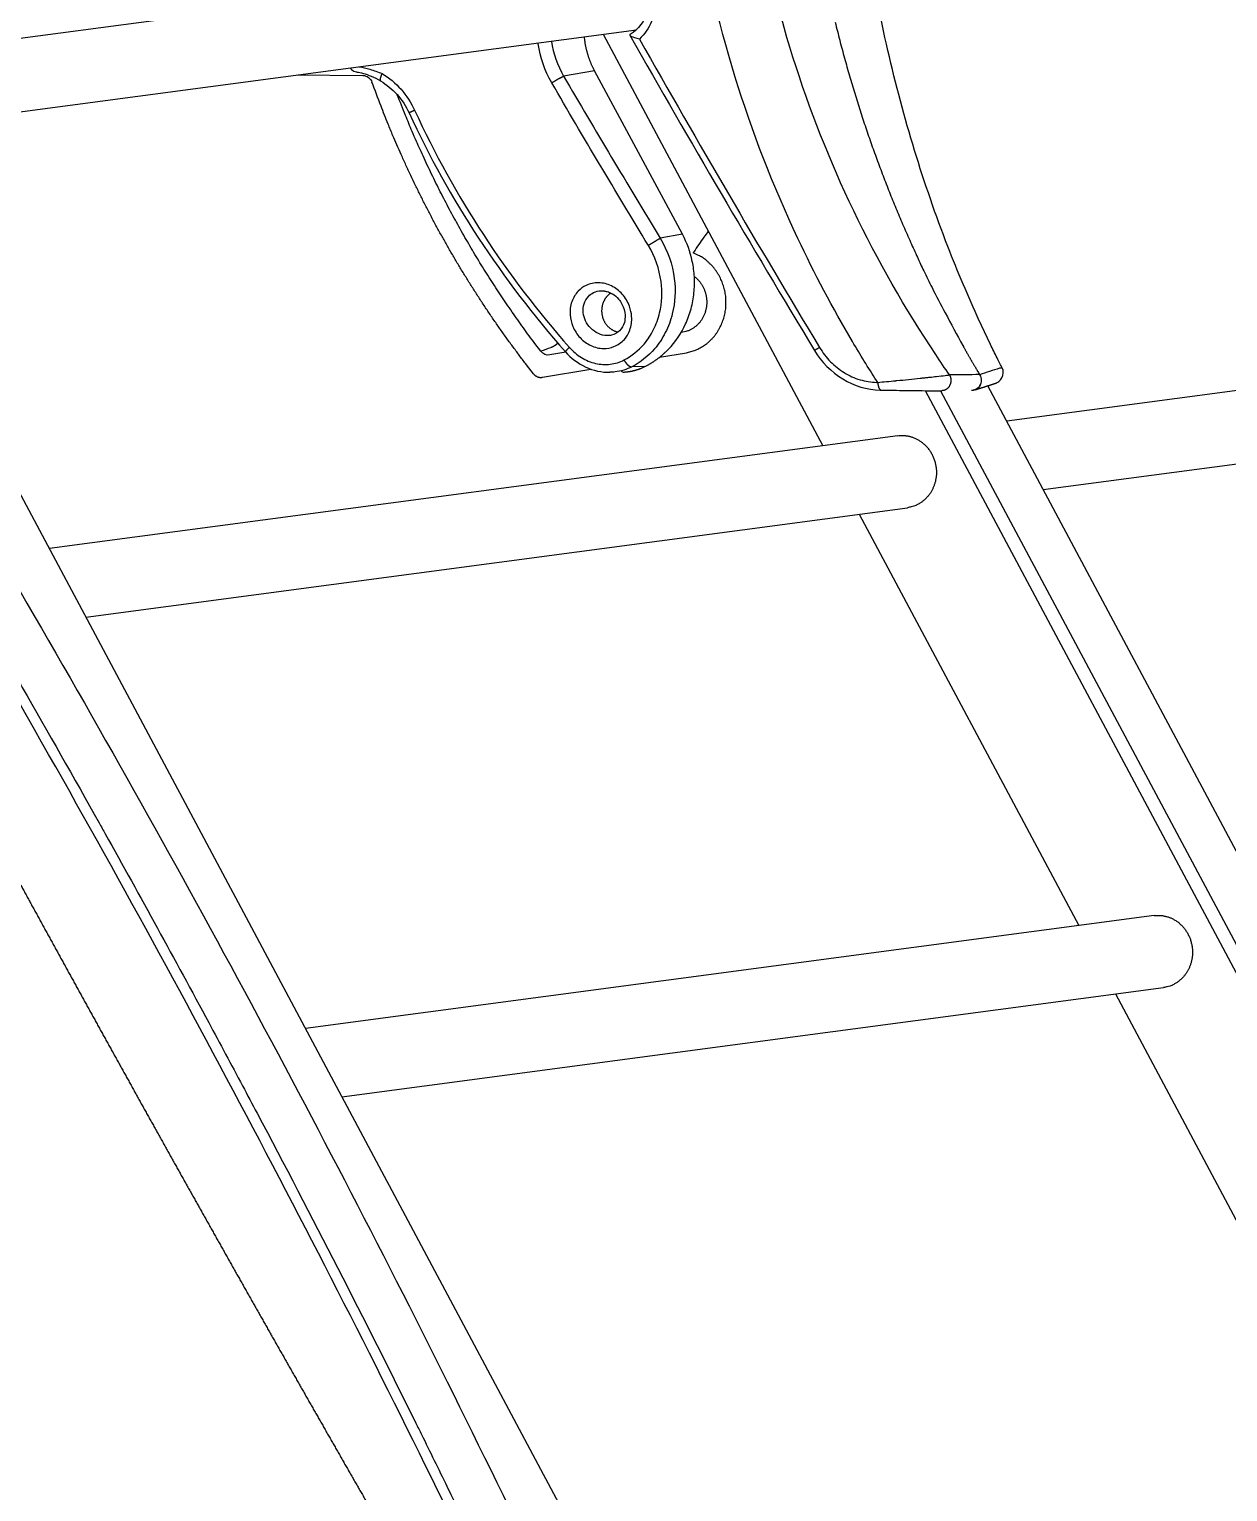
# Model space of a CAD drawing. Header units: millimetres. Extents: x 8076 to 10926, y 4783 to 8520.
# Drawn here: x 10028.2 to 10153.1, y 7074.5 to 7226.9 of the extents above; entities that cross this region are included whole.
import ezdxf

# ---------------------------------------------------------------- set-up
doc = ezdxf.new("R2010")
doc.units = ezdxf.units.MM

# ---------------------------------------------------------------- blocks, each defined once
blk = doc.blocks.new('149221')
at = {"linetype": 'Continuous'}
for p, q in [((145.99, -16.06), (59.06, -27.62)), ((63.14, -34.7), (147.22, -23.53)), ((143.76, -23.98), (166.66, -66.86)), ((111.8, -28.23), (118.72, -28.29)), ((142.86, -27.79), (139.64, -28.35)), ((152.03, -44.83), (142.86, -27.79)), ((164.07, -223.75), (64.23, -36.74)), ((152.03, -44.83), (149.71, -45.24)), ((152.08, -55.04), (151.88, -55.07)), ((139.87, -57.13), (138.2, -57.41)), ((149.64, -57.65), (152.43, -57.17)), ((234.57, -57.84), (185.84, -64.31)), ((137.42, -59.73), (142.47, -58.87)), ((148.12, -58.61), (146.75, -58.64)), ((302.18, -282.22), (183.86, -60.61)), ((189.64, -71.44), (274.8, -60.06)), ((296.04, -283.42), (177.36, -61.13)), ((178.94, -61.13), (297.3, -282.85)), ((174.49, -65.82), (86.03, -77.58)), ((89.84, -84.71), (175.48, -73.32)), ((170.46, -73.99), (193.35, -116.87)), ((201.18, -115.83), (112.73, -127.59)), ((116.53, -134.71), (202.18, -123.32)), ((197.15, -123.99), (233.39, -191.87))]:
    blk.add_line(p, q, dxfattribs=at)
for points in [[(167.95, -22.74, 0.003622), (168.42, -24.62, 0.003607), (168.92, -26.48, 0.003581), (169.44, -28.32, 0.003568), (169.98, -30.14, 0.003549), (170.55, -31.94, 0.003527), (171.13, -33.73, 0.003484), (171.74, -35.49, 0.003495), (172.37, -37.23, 0.003533), (173.02, -38.95, 0.003429), (173.68, -40.65, 0.003201), (174.36, -42.31, 0.003483), (175.07, -43.98, 0.004072), (175.81, -45.66, 0.003142), (176.52, -47.23, 0.001209), (177.17, -48.63, 0.004279), (178.04, -50.38, 0.007277), (179.42, -53.02, 0.003637), (181.25, -56.43, 0.001968)], [(142.86, -27.79), (142.81, -27.69, -0.003171), (142.76, -27.59, -0.003092), (142.71, -27.49, -0.003072), (142.66, -27.39, -0.003122), (142.61, -27.28, -0.003145), (142.56, -27.18, -0.003163), (142.52, -27.07, -0.003175), (142.47, -26.96, -0.003201), (142.43, -26.85, -0.003216), (142.38, -26.74, -0.003241), (142.34, -26.63, -0.003254), (142.3, -26.51, -0.003277), (142.26, -26.4, -0.003294), (142.22, -26.28, -0.003325), (142.18, -26.16, -0.003331), (142.15, -26.04, -0.003332), (142.11, -25.92, -0.003379), (142.08, -25.8, -0.003479), (142.05, -25.68, -0.003386), (142.02, -25.55, -0.003166), (141.99, -25.43, -0.003538), (141.96, -25.3, -0.004286), (141.93, -25.17, -0.003216), (141.91, -25.04, -0.001002), (141.89, -24.93, -0.004663), (141.87, -24.78, -0.008108), (141.84, -24.55, -0.003909), (141.8, -24.25, -0.00204)], [(120.71, -28.09), (120.69, -28.13, 0.002777), (120.67, -28.16, 0.002748), (120.66, -28.2, 0.002804), (120.64, -28.23, 0.002989), (120.63, -28.27, 0.003153), (120.61, -28.3, 0.003318), (120.6, -28.34, 0.003502), (120.59, -28.37, 0.003728), (120.58, -28.41, 0.003975), (120.57, -28.44, 0.00426), (120.56, -28.47, 0.004583), (120.55, -28.5, 0.004953), (120.54, -28.53, 0.00539), (120.53, -28.56, 0.005895), (120.52, -28.59, 0.006475), (120.52, -28.62, 0.00711), (120.51, -28.65, 0.007987), (120.51, -28.67, 0.009104), (120.51, -28.69, 0.010062), (120.51, -28.72, 0.010678), (120.51, -28.74, 0.013313), (120.51, -28.76, 0.018287), (120.51, -28.77, 0.016885), (120.52, -28.79, 0.007352), (120.52, -28.8, 0.027806), (120.52, -28.82, 0.06337), (120.54, -28.83, 0.039632), (120.55, -28.85, 0.023045)], [(138.4, -29.05), (138.44, -29.02, -0.000736), (138.48, -29, -0.000672), (138.52, -28.97, -0.000641), (138.57, -28.94, -0.000652), (138.62, -28.91, -0.000649), (138.66, -28.89, -0.000647), (138.71, -28.86, -0.000644), (138.76, -28.83, -0.000651), (138.81, -28.8, -0.000656), (138.86, -28.77, -0.000667), (138.91, -28.74, -0.000679), (138.97, -28.71, -0.000696), (139.02, -28.68, -0.000716), (139.07, -28.65, -0.000742), (139.12, -28.63, -0.00077), (139.16, -28.6, -0.000801), (139.21, -28.57, -0.000849), (139.26, -28.55, -0.000911), (139.3, -28.52, -0.000952), (139.34, -28.5, -0.000962), (139.38, -28.48, -0.001123), (139.42, -28.46, -0.001427), (139.46, -28.44, -0.001265), (139.49, -28.42, -0.000596), (139.52, -28.41, -0.00192), (139.55, -28.39, -0.004116), (139.59, -28.37, -0.002762), (139.64, -28.35, -0.001763)], [(136.49, -59.36), (135.78, -58.45, -0.002711), (135.09, -57.54, -0.0027), (134.4, -56.62, -0.002694), (133.72, -55.69, -0.002696), (133.05, -54.75, -0.002695), (132.39, -53.8, -0.002692), (131.74, -52.84, -0.002689), (131.1, -51.88, -0.002688), (130.47, -50.91, -0.002685), (129.85, -49.93, -0.002683), (129.23, -48.94, -0.00268), (128.63, -47.95, -0.002676), (128.04, -46.94, -0.002675), (127.46, -45.93, -0.002677), (126.89, -44.92, -0.002667), (126.33, -43.9, -0.002648), (125.78, -42.87, -0.002668), (125.24, -41.83, -0.002718), (124.72, -40.79, -0.002638), (124.2, -39.74, -0.002462), (123.7, -38.7, -0.002711), (123.2, -37.63, -0.003223), (122.71, -36.53, -0.002448), (122.25, -35.5, -0.000852), (121.84, -34.56, -0.003437), (121.34, -33.35, -0.005896), (120.61, -31.47, -0.002886), (119.66, -28.99, -0.001531)], [(137.26, -57.02), (136.65, -56.22, -0.002436), (136.04, -55.41, -0.002427), (135.44, -54.59, -0.002423), (134.85, -53.76, -0.002424), (134.27, -52.93, -0.002423), (133.69, -52.09, -0.002421), (133.12, -51.25, -0.002419), (132.56, -50.4, -0.002418), (132, -49.54, -0.002416), (131.46, -48.67, -0.002415), (130.92, -47.8, -0.002412), (130.39, -46.93, -0.002409), (129.87, -46.04, -0.002408), (129.35, -45.16, -0.002411), (128.84, -44.26, -0.002402), (128.35, -43.36, -0.002386), (127.86, -42.46, -0.002404), (127.38, -41.55, -0.00245), (126.9, -40.63, -0.002378), (126.44, -39.72, -0.002219), (125.99, -38.8, -0.002445), (125.54, -37.86, -0.002908), (125.09, -36.9, -0.002208), (124.67, -35.99, -0.000765), (124.3, -35.17, -0.003104), (123.84, -34.11, -0.005328), (123.17, -32.46, -0.002606), (122.29, -30.29, -0.001382)], [(124.11, -31.91), (124.08, -31.93, -0.000034), (124.05, -31.94, -0.000034), (124.02, -31.96, -0.000034), (123.99, -31.97, -0.000037), (123.96, -31.98, -0.000039), (123.93, -32, -0.000042), (123.9, -32.01, -0.000044), (123.87, -32.02, -0.000048), (123.84, -32.04, -0.000051), (123.81, -32.05, -0.000055), (123.79, -32.06, -0.00006), (123.76, -32.07, -0.000066), (123.74, -32.08, -0.000073), (123.72, -32.1, -0.000081), (123.69, -32.11, -0.00009), (123.67, -32.12, -0.000101), (123.65, -32.12, -0.000116), (123.63, -32.13, -0.000137), (123.62, -32.14, -0.000156), (123.6, -32.15, -0.000173), (123.59, -32.15, -0.000228), (123.57, -32.16, -0.000341), (123.56, -32.16, -0.000351), (123.55, -32.17, -0.000159), (123.54, -32.17, -0.000691), (123.54, -32.18, -0.002532), (123.53, -32.18, -0.003596), (123.53, -32.18, -0.0042)], [(82.75, -112.11, 0.000038), (83, -112.56, 0.000038), (83.24, -113, 0.000038), (83.49, -113.45, 0.000038), (83.73, -113.9, 0.000038), (83.98, -114.35, 0.000038), (84.22, -114.8, 0.000038), (84.47, -115.24, 0.000038), (84.72, -115.69, 0.000038), (84.96, -116.14, 0.000038), (85.21, -116.59, 0.000038), (85.45, -117.04, 0.000038), (85.7, -117.49, 0.000038), (85.94, -117.93, 0.000038), (86.19, -118.38, 0.000038), (86.44, -118.83, 0.000038), (86.68, -119.28, 0.000038), (86.93, -119.72, 0.000038), (87.17, -120.17, 0.000038), (87.42, -120.62, 0.000038), (87.67, -121.07, 0.000038), (87.91, -121.52, 0.000038), (88.16, -121.96, 0.000038), (88.41, -122.41, 0.000038), (88.65, -122.86, 0.000038), (88.9, -123.31, 0.000038), (89.15, -123.76, 0.000038), (89.39, -124.2, 0.000038), (89.64, -124.65, 0.000038), (89.89, -125.1, 0.000038), (90.14, -125.55, 0.000038), (90.38, -125.99, 0.000038), (90.63, -126.44, 0.000038), (90.88, -126.89, 0.000038), (91.12, -127.34, 0.000038), (91.37, -127.78, 0.000038), (91.62, -128.23, 0.000038), (91.87, -128.68, 0.000038), (92.12, -129.13, 0.000038), (92.36, -129.57, 0.000038), (92.61, -130.02, 0.000038), (92.86, -130.47, 0.000038), (93.11, -130.92, 0.000038), (93.36, -131.37, 0.000038), (93.61, -131.82, 0.000038), (93.86, -132.27, 0.000038), (94.11, -132.72, 0.000038), (94.36, -133.17, 0.000038), (94.61, -133.62, 0.000038), (94.86, -134.07, 0.000038), (95.11, -134.52, 0.000038), (95.36, -134.97, 0.000038), (95.61, -135.42, 0.000038), (95.86, -135.87, 0.000038), (96.11, -136.32, 0.000038), (96.36, -136.77, 0.000038), (96.61, -137.22, 0.000038), (96.87, -137.67, 0.000038), (97.12, -138.13, 0.000038), (97.37, -138.58, 0.000038), (97.62, -139.03, 0.000038), (97.88, -139.49, 0.000038), (98.13, -139.94, 0.000038), (98.38, -140.39, 0.000038), (98.64, -140.85, 0.000038), (98.89, -141.3, 0.000038), (99.14, -141.75, 0.000038), (99.4, -142.21, 0.000038), (99.65, -142.66, 0.000038), (99.91, -143.12, 0.000038), (100.16, -143.57, 0.000038), (100.41, -144.02, 0.000038), (100.67, -144.48, 0.000038), (100.92, -144.93, 0.000038), (101.18, -145.38, 0.000038), (101.43, -145.84, 0.000038), (101.69, -146.29, 0.000038), (101.94, -146.74, 0.000038), (102.2, -147.2, 0.000038), (102.45, -147.65, 0.000038), (102.71, -148.1, 0.000038), (102.96, -148.56, 0.000038), (103.22, -149.01, 0.000038), (103.47, -149.46, 0.000038), (103.73, -149.92, 0.000038), (103.98, -150.37, 0.000038), (104.24, -150.82, 0.000038), (104.49, -151.28, 0.000038), (104.75, -151.73, 0.000038), (105, -152.18, 0.000038), (105.26, -152.64, 0.000038), (105.51, -153.09, 0.000038), (105.77, -153.54, 0.000038), (106.03, -153.99, 0.000038), (106.28, -154.45, 0.000038), (106.54, -154.9, 0.000038), (106.79, -155.35, 0.000038), (107.05, -155.81, 0.000038), (107.31, -156.26, 0.000038), (107.56, -156.71, 0.000038), (107.82, -157.17, 0.000038), (108.08, -157.62, 0.000038), (108.33, -158.07, 0.000038), (108.59, -158.52, 0.000038), (108.85, -158.98, 0.000038), (109.1, -159.43, 0.000038), (109.36, -159.88, 0.000038), (109.62, -160.34, 0.000038), (109.87, -160.79, 0.000038), (110.13, -161.24, 0.000038), (110.39, -161.69, 0.000038), (110.65, -162.15, 0.000038), (110.9, -162.6, 0.000038), (111.16, -163.05, 0.000038), (111.42, -163.5, 0.000038), (111.68, -163.96, 0.000038), (111.93, -164.41, 0.000038), (112.19, -164.86, 0.000038), (112.45, -165.31, 0.000038), (112.71, -165.77, 0.000038), (112.97, -166.22, 0.000038), (113.22, -166.67, 0.000038), (113.48, -167.12, 0.000038), (113.74, -167.58, 0.000038), (114, -168.03, 0.000038), (114.26, -168.48, 0.000038), (114.52, -168.93, 0.000038), (114.77, -169.38, 0.000038), (115.03, -169.84, 0.000038), (115.29, -170.29, 0.000038), (115.55, -170.74, 0.000038), (115.81, -171.19, 0.000038), (116.07, -171.64, 0.000038), (116.33, -172.1, 0.000038), (116.59, -172.55, 0.000038), (116.84, -173, 0.000038), (117.1, -173.45, 0.000038), (117.36, -173.9, 0.000038), (117.62, -174.36, 0.000038), (117.88, -174.81, 0.000038), (118.14, -175.26, 0.000038), (118.4, -175.71, 0.000038), (118.66, -176.16, 0.000038), (118.92, -176.62, 0.000038), (119.18, -177.07, 0.000038)], [(148.47, -45.99), (148.51, -45.96, -0.000103), (148.55, -45.94, -0.000093), (148.59, -45.91, -0.000089), (148.64, -45.88, -0.00009), (148.69, -45.85, -0.000089), (148.73, -45.82, -0.000089), (148.78, -45.79, -0.000088), (148.83, -45.76, -0.000089), (148.88, -45.73, -0.00009), (148.94, -45.7, -0.000091), (148.99, -45.67, -0.000092), (149.04, -45.64, -0.000095), (149.09, -45.61, -0.000097), (149.14, -45.58, -0.000101), (149.19, -45.55, -0.000105), (149.24, -45.52, -0.000109), (149.28, -45.49, -0.000115), (149.33, -45.46, -0.000123), (149.37, -45.44, -0.000129), (149.42, -45.41, -0.00013), (149.46, -45.39, -0.000152), (149.49, -45.36, -0.000193), (149.53, -45.34, -0.000172), (149.56, -45.32, -0.000081), (149.59, -45.31, -0.00026), (149.62, -45.29, -0.00056), (149.66, -45.26, -0.000378), (149.71, -45.24, -0.000243)], [(152.43, -57.17), (152.67, -57.12, 0.013982), (152.91, -57.06, 0.013338), (153.15, -56.99, 0.013121), (153.39, -56.9, 0.013584), (153.63, -56.79, 0.013767), (153.86, -56.67, 0.013847), (154.1, -56.54, 0.013863), (154.32, -56.39, 0.013968), (154.55, -56.23, 0.013969), (154.76, -56.05, 0.013986), (154.96, -55.86, 0.013933), (155.16, -55.66, 0.013895), (155.35, -55.45, 0.013807), (155.52, -55.22, 0.013711), (155.68, -54.98, 0.01359), (155.83, -54.74, 0.013448), (155.97, -54.49, 0.013303), (156.09, -54.23, 0.01312), (156.2, -53.96, 0.012962), (156.29, -53.69, 0.012754), (156.37, -53.42, 0.012578), (156.44, -53.15, 0.012326), (156.49, -52.88, 0.012177), (156.53, -52.61, 0.011978), (156.55, -52.33, 0.011728), (156.56, -52.07, 0.01133), (156.56, -51.81, 0.01144), (156.55, -51.54, 0.011379), (156.53, -51.28, 0.011232), (156.49, -51.01, 0.011587), (156.44, -50.74, 0.011765), (156.37, -50.47, 0.011943), (156.29, -50.2, 0.012077), (156.2, -49.93, 0.012307), (156.1, -49.66, 0.012417), (155.98, -49.4, 0.01253), (155.84, -49.14, 0.012756), (155.69, -48.89, 0.01315), (155.53, -48.65, 0.012941), (155.36, -48.42, 0.012291), (155.18, -48.19, 0.013523), (154.98, -47.98, 0.016018), (154.77, -47.78, 0.012558), (154.56, -47.59, 0.00506), (154.37, -47.43, 0.017195), (154.11, -47.26, 0.029688), (153.69, -47.03, 0.015127), (153.14, -46.76, 0.008181)], [(153.27, -49.22), (153.39, -49.32, -0.012202), (153.5, -49.42, -0.012175), (153.61, -49.53, -0.012035), (153.72, -49.65, -0.011971), (153.82, -49.77, -0.011898), (153.91, -49.89, -0.011765), (154, -50.02, -0.011647), (154.08, -50.15, -0.011512), (154.16, -50.29, -0.011398), (154.23, -50.42, -0.011239), (154.29, -50.56, -0.011115), (154.34, -50.7, -0.01094), (154.39, -50.85, -0.010823), (154.43, -50.99, -0.010647), (154.47, -51.13, -0.01051), (154.5, -51.27, -0.010313), (154.52, -51.41, -0.010216), (154.54, -51.55, -0.009957), (154.55, -51.69, -0.010035), (154.56, -51.83, -0.010162), (154.56, -51.98, -0.010107), (154.55, -52.12, -0.010411), (154.54, -52.27, -0.010616), (154.52, -52.42, -0.010773), (154.49, -52.56, -0.010887), (154.46, -52.71, -0.011092), (154.42, -52.86, -0.011235), (154.38, -53.01, -0.011407), (154.32, -53.15, -0.011537), (154.26, -53.29, -0.011699), (154.2, -53.43, -0.011821), (154.12, -53.57, -0.011953), (154.04, -53.7, -0.01207), (153.96, -53.83, -0.012195), (153.87, -53.95, -0.012266), (153.77, -54.07, -0.01228), (153.67, -54.18, -0.012435), (153.56, -54.29, -0.012675), (153.45, -54.39, -0.012431), (153.33, -54.48, -0.011738), (153.22, -54.57, -0.012739), (153.09, -54.65, -0.014797), (152.97, -54.73, -0.011658), (152.84, -54.79, -0.004953), (152.73, -54.85, -0.015489), (152.59, -54.9, -0.026186), (152.37, -54.97, -0.013386), (152.08, -55.04, -0.007335)], [(144.57, -50.95), (144.48, -51.01, 0.011858), (144.4, -51.07, 0.012514), (144.33, -51.14, 0.012551), (144.25, -51.21, 0.011994), (144.19, -51.27, 0.011684), (144.12, -51.35, 0.011372), (144.06, -51.42, 0.011152), (144.01, -51.49, 0.010833), (143.96, -51.57, 0.010527), (143.91, -51.64, 0.010033), (143.87, -51.72, 0.010123), (143.83, -51.8, 0.010095), (143.79, -51.88, 0.009891), (143.76, -51.97, 0.010268), (143.72, -52.06, 0.010458), (143.69, -52.15, 0.010618), (143.67, -52.24, 0.010701), (143.65, -52.34, 0.010922), (143.63, -52.44, 0.011032), (143.61, -52.55, 0.01122), (143.61, -52.66, 0.011318), (143.6, -52.76, 0.0115), (143.6, -52.87, 0.011597), (143.61, -52.99, 0.011763), (143.62, -53.1, 0.011856), (143.64, -53.21, 0.012007), (143.66, -53.33, 0.012096), (143.69, -53.44, 0.012227), (143.72, -53.55, 0.012312), (143.76, -53.66, 0.012423), (143.81, -53.77, 0.012501), (143.86, -53.88, 0.012581), (143.91, -53.98, 0.012657), (143.97, -54.08, 0.012729), (144.04, -54.17, 0.012765), (144.11, -54.27, 0.012731), (144.18, -54.35, 0.012853), (144.26, -54.44, 0.013037), (144.34, -54.51, 0.012782), (144.43, -54.59, 0.012069), (144.51, -54.65, 0.013017), (144.6, -54.72, 0.014984), (144.69, -54.77, 0.011923), (144.78, -54.82, 0.005309), (144.86, -54.86, 0.015592), (144.96, -54.91, 0.026266), (145.12, -54.96, 0.013648), (145.32, -55.01, 0.007585)], [(139.04, -56.18), (139.02, -56.2, -0.00261), (138.99, -56.22, -0.002428), (138.97, -56.24, -0.002344), (138.94, -56.26, -0.002392), (138.92, -56.28, -0.0024), (138.89, -56.3, -0.002405), (138.86, -56.33, -0.002411), (138.83, -56.35, -0.002446), (138.81, -56.37, -0.002478), (138.78, -56.39, -0.002527), (138.75, -56.41, -0.002579), (138.72, -56.43, -0.002648), (138.69, -56.45, -0.002729), (138.66, -56.47, -0.002828), (138.63, -56.49, -0.002936), (138.61, -56.5, -0.003049), (138.58, -56.52, -0.003224), (138.55, -56.54, -0.003451), (138.52, -56.55, -0.003586), (138.5, -56.57, -0.003596), (138.48, -56.58, -0.004176), (138.45, -56.59, -0.005272), (138.43, -56.6, -0.00459), (138.41, -56.61, -0.002089), (138.39, -56.62, -0.006877), (138.37, -56.63, -0.014252), (138.34, -56.64, -0.009053), (138.3, -56.65, -0.005572)], [(140.24, -56.62), (140.21, -56.64, 0.000679), (140.19, -56.66, 0.000681), (140.16, -56.69, 0.000702), (140.14, -56.71, 0.000752), (140.12, -56.73, 0.000799), (140.1, -56.75, 0.000848), (140.07, -56.77, 0.000903), (140.05, -56.79, 0.00097), (140.03, -56.81, 0.001044), (140.01, -56.84, 0.00113), (139.99, -56.85, 0.001229), (139.97, -56.87, 0.001345), (139.96, -56.89, 0.001483), (139.94, -56.91, 0.001647), (139.92, -56.93, 0.00184), (139.91, -56.94, 0.00206), (139.89, -56.96, 0.00237), (139.88, -56.97, 0.00278), (139.87, -56.99, 0.003179), (139.86, -57, 0.003502), (139.85, -57.01, 0.004604), (139.84, -57.02, 0.006839), (139.83, -57.03, 0.006954), (139.83, -57.04, 0.003128), (139.82, -57.04, 0.013422), (139.82, -57.05, 0.045674), (139.82, -57.06, 0.052107), (139.82, -57.07, 0.044882)], [(148.12, -58.61), (148.21, -58.56, 0.002876), (148.3, -58.52, 0.002867), (148.39, -58.47, 0.002862), (148.48, -58.42, 0.002864), (148.57, -58.37, 0.002863), (148.65, -58.32, 0.002861), (148.74, -58.27, 0.002858), (148.83, -58.21, 0.002857), (148.91, -58.16, 0.002854), (149, -58.11, 0.002853), (149.08, -58.05, 0.002849), (149.17, -57.99, 0.002845), (149.25, -57.93, 0.002843), (149.33, -57.87, 0.002845), (149.42, -57.81, 0.002834), (149.5, -57.75, 0.002813), (149.58, -57.69, 0.002833), (149.66, -57.63, 0.002885), (149.74, -57.56, 0.0028), (149.82, -57.5, 0.002612), (149.9, -57.43, 0.002875), (149.97, -57.37, 0.003415), (150.05, -57.3, 0.002592), (150.13, -57.23, 0.000901), (150.19, -57.17, 0.003637), (150.28, -57.09, 0.006233), (150.4, -56.97, 0.003046), (150.57, -56.8, 0.001615)], [(166.32, -56.63), (166.29, -56.65, -0.000293), (166.26, -56.67, -0.000293), (166.24, -56.68, -0.000302), (166.21, -56.7, -0.000324), (166.18, -56.71, -0.000344), (166.15, -56.73, -0.000365), (166.13, -56.75, -0.000389), (166.1, -56.76, -0.000418), (166.08, -56.78, -0.00045), (166.05, -56.79, -0.000488), (166.03, -56.8, -0.000531), (166, -56.82, -0.000581), (165.98, -56.83, -0.000641), (165.96, -56.84, -0.000712), (165.94, -56.85, -0.000797), (165.92, -56.86, -0.000893), (165.9, -56.87, -0.001029), (165.89, -56.88, -0.001209), (165.87, -56.89, -0.001385), (165.86, -56.9, -0.00153), (165.84, -56.9, -0.00202), (165.83, -56.91, -0.00302), (165.82, -56.91, -0.003096), (165.81, -56.92, -0.001395), (165.81, -56.92, -0.006076), (165.8, -56.92, -0.021946), (165.79, -56.93, -0.029588), (165.79, -56.93, -0.031688)], [(181.25, -56.43), (181.31, -56.53, 0.000224), (181.36, -56.63, 0.000224), (181.42, -56.73, 0.000225), (181.48, -56.83, 0.000224), (181.54, -56.94, 0.000224), (181.59, -57.04, 0.000224), (181.65, -57.14, 0.000224), (181.71, -57.24, 0.000224), (181.77, -57.34, 0.000224), (181.82, -57.44, 0.000224), (181.88, -57.54, 0.000224), (181.94, -57.65, 0.000224), (182, -57.75, 0.000224), (182.06, -57.85, 0.000225), (182.12, -57.95, 0.000224), (182.17, -58.05, 0.000223), (182.23, -58.15, 0.000225), (182.29, -58.25, 0.000229), (182.35, -58.35, 0.000223), (182.41, -58.45, 0.000208), (182.47, -58.55, 0.00023), (182.53, -58.65, 0.000274), (182.59, -58.76, 0.000208), (182.65, -58.85, 0.000072), (182.7, -58.94, 0.000293), (182.76, -59.05, 0.000504), (182.87, -59.23, 0.000247), (183, -59.45, 0.000131)], [(136.49, -59.36), (136.51, -59.38, 0.00826), (136.53, -59.41, 0.008114), (136.56, -59.44, 0.008095), (136.58, -59.46, 0.008282), (136.61, -59.49, 0.008396), (136.64, -59.51, 0.008478), (136.66, -59.53, 0.00855), (136.69, -59.55, 0.008651), (136.72, -59.58, 0.008728), (136.75, -59.6, 0.008812), (136.78, -59.61, 0.008877), (136.81, -59.63, 0.008945), (136.85, -59.65, 0.009009), (136.88, -59.66, 0.00908), (136.91, -59.68, 0.009108), (136.95, -59.69, 0.009099), (136.98, -59.7, 0.009204), (137.01, -59.71, 0.009396), (137.05, -59.72, 0.009179), (137.08, -59.73, 0.008628), (137.12, -59.74, 0.009441), (137.15, -59.74, 0.01111), (137.19, -59.74, 0.008599), (137.22, -59.75, 0.003326), (137.25, -59.75, 0.011758), (137.29, -59.75, 0.020058), (137.35, -59.74, 0.010026), (137.42, -59.73, 0.005399)], [(145.64, -59.06, 0.080391), (145.79, -59.16, 0.122248), (145.91, -59.19, 0.00189), (146.04, -59.18, 0.006948), (146.07, -59.18, 0.000449), (146.22, -59.16, 0.003794), (146.24, -59.16, 0.003855), (146.32, -59.15, 0.003779), (146.4, -59.14, 0.003728), (146.48, -59.13, 0.00377), (146.56, -59.12, 0.00377), (146.64, -59.1, 0.003745), (146.73, -59.09, 0.003759), (146.81, -59.07, 0.003791), (146.89, -59.05, 0.003774), (146.97, -59.03, 0.003738), (147.05, -59.01, 0.003732), (147.13, -58.99, 0.003775), (147.21, -58.97, 0.00378), (147.28, -58.95, 0.003755), (147.36, -58.92, 0.003728), (147.44, -58.89, 0.00378), (147.52, -58.87, 0.003726), (147.59, -58.84, 0.002985), (147.67, -58.81, 0.004399), (147.68, -58.81, 0.000162), (147.82, -58.75, 0.010918), (147.95, -58.69, 0.00738), (148.12, -58.61, 0.002146)], [(145.94, -57.93), (145.96, -57.97, 0.004831), (145.98, -58.01, 0.004684), (146, -58.05, 0.004676), (146.03, -58.09, 0.004881), (146.06, -58.13, 0.005033), (146.08, -58.17, 0.005175), (146.11, -58.2, 0.005327), (146.14, -58.24, 0.005531), (146.17, -58.27, 0.00574), (146.19, -58.31, 0.005981), (146.22, -58.34, 0.006242), (146.25, -58.37, 0.006536), (146.28, -58.41, 0.006872), (146.31, -58.43, 0.007247), (146.34, -58.46, 0.007651), (146.38, -58.49, 0.008057), (146.41, -58.51, 0.008637), (146.44, -58.53, 0.009351), (146.46, -58.55, 0.009789), (146.49, -58.57, 0.009845), (146.52, -58.59, 0.011482), (146.55, -58.6, 0.014517), (146.58, -58.61, 0.012425), (146.6, -58.62, 0.00541), (146.63, -58.63, 0.018367), (146.66, -58.64, 0.03606), (146.7, -58.64, 0.020783), (146.75, -58.64, 0.011977)], [(185.35, -58.75), (185.35, -58.75, -0.000016), (185.35, -58.75, -0.000014), (185.35, -58.75, -0.000009), (185.35, -58.75, -0.000014), (185.35, -58.75, -0.000018), (185.35, -58.75, -0.000014), (185.35, -58.75, -0.000014), (185.35, -58.75, -0.000016), (185.35, -58.75, -0.00002), (185.35, -58.75, -0.000016), (185.35, -58.75, -0.000014), (185.35, -58.75, -0.000016), (185.35, -58.75, -0.000016), (185.35, -58.75, -0.000014), (185.35, -58.75, -0.000016), (185.35, -58.75, -0.000014), (185.35, -58.75, -0.000016), (185.35, -58.75, -0.000016), (185.35, -58.75, -0.000018), (185.35, -58.75, -0.000011), (185.35, -58.75, -0.000014), (185.35, -58.75, -0.000015), (185.35, -58.75, -0.000013), (185.35, -58.75, -0.000012), (185.35, -58.75, -0.00001), (185.35, -58.75, -0.000015), (185.35, -58.75, -0.000017), (185.35, -58.75, -0.000013), (185.35, -58.75, -0.000016), (185.35, -58.75, -0.00001), (185.35, -58.75, -0.000014), (185.35, -58.75, -0.000018), (185.35, -58.75, -0.000011), (185.35, -58.75, -0.000004), (185.35, -58.75, -0.00002), (185.35, -58.75, -0.000034), (185.35, -58.75, -0.000017), (185.35, -58.75, -0.00001)], [(172.38, -60.26), (172.38, -60.31, 0.004232), (172.39, -60.35, 0.004175), (172.39, -60.39, 0.004238), (172.4, -60.43, 0.004488), (172.4, -60.47, 0.004705), (172.41, -60.51, 0.004917), (172.42, -60.55, 0.005154), (172.43, -60.59, 0.005445), (172.44, -60.63, 0.005759), (172.45, -60.67, 0.006116), (172.46, -60.71, 0.006516), (172.47, -60.74, 0.006965), (172.48, -60.78, 0.007488), (172.5, -60.81, 0.008075), (172.51, -60.84, 0.008733), (172.52, -60.87, 0.00942), (172.54, -60.9, 0.010361), (172.55, -60.92, 0.011515), (172.57, -60.94, 0.012383), (172.58, -60.97, 0.012763), (172.6, -60.98, 0.015284), (172.62, -61, 0.019883), (172.63, -61.02, 0.017416), (172.65, -61.03, 0.007592), (172.66, -61.04, 0.026371), (172.68, -61.05, 0.052482), (172.71, -61.06, 0.029595), (172.75, -61.07, 0.016649)], [(179.87, -59.49), (179.89, -59.54, -0.015806), (179.92, -59.6, -0.014205), (179.94, -59.66, -0.013734), (179.96, -59.73, -0.014677), (179.98, -59.8, -0.015053), (179.99, -59.87, -0.015342), (180, -59.94, -0.015515), (180.01, -60.02, -0.015956), (180.01, -60.1, -0.016197), (180, -60.18, -0.016583), (179.99, -60.26, -0.016826), (179.97, -60.34, -0.017189), (179.95, -60.42, -0.017459), (179.92, -60.5, -0.0178), (179.89, -60.57, -0.01804), (179.85, -60.64, -0.018228), (179.81, -60.71, -0.018571), (179.76, -60.78, -0.018978), (179.71, -60.83, -0.01884), (179.65, -60.89, -0.018025), (179.6, -60.94, -0.019352), (179.54, -60.98, -0.021986), (179.47, -61.02, -0.018007), (179.41, -61.05, -0.008975), (179.36, -61.07, -0.022671), (179.29, -61.1, -0.037557), (179.18, -61.11, -0.020144), (179.05, -61.13, -0.01146)], [(182.46, -61.06), (182.5, -61.05, -0.000157), (182.53, -61.04, -0.000204), (182.57, -61.02, -0.000159), (182.6, -61.01, -0.000011), (182.64, -61, 0.000038), (182.67, -60.99, 0.000001), (182.71, -60.98, -0.000012), (182.74, -60.97, -0.000002), (182.78, -60.96, 0.000001), (182.81, -60.95, -0.000001), (182.85, -60.94, -0.000002), (182.88, -60.92, -0.000002), (182.92, -60.91, -0.000001), (182.95, -60.9, -0.000002), (182.99, -60.89, -0.000002), (183.02, -60.88, -0.000002), (183.06, -60.87, -0.000002), (183.09, -60.86, -0.000002), (183.13, -60.85, -0.000002), (183.16, -60.84, -0.000002), (183.2, -60.82, -0.000002), (183.23, -60.81, -0.000002), (183.27, -60.8, -0.000001), (183.3, -60.79, -0.000001), (183.34, -60.78, -0.000001), (183.37, -60.77, -0.000001), (183.41, -60.76, -0.000001), (183.44, -60.75, -0.000001), (183.48, -60.74, -0.000001), (183.51, -60.72, -0.000001), (183.55, -60.71, -0.000001), (183.58, -60.7, -0.000001), (183.61, -60.69, -0.000001), (183.65, -60.68, -0.000001), (183.68, -60.67, -0.000001), (183.72, -60.66, -0.000001), (183.75, -60.65, -0.000001), (183.79, -60.64, -0.000001), (183.82, -60.62, -0.000001), (183.86, -60.61, -0.000001), (183.89, -60.6, -0.000001), (183.93, -60.59, -0.000001), (183.96, -60.58, -0.000001), (184, -60.57, -0.000001), (184.03, -60.56, -0.000001), (184.07, -60.55, -0.000001), (184.1, -60.53, -0.000001), (184.14, -60.52, -0.000001), (184.17, -60.51, -0.000001), (184.21, -60.5, -0.000001), (184.24, -60.49, -0.000001), (184.28, -60.48, -0.000001), (184.31, -60.47, -0.000001), (184.35, -60.46, 0), (184.38, -60.45, -0.000001), (184.42, -60.43, -0.000002), (184.48, -60.42, -0.000001), (184.56, -60.39, -0.000001)], [(172.63, -61.06), (172.64, -61.06, 0.000014), (172.64, -61.06, 0.000014), (172.64, -61.06, 0.000014), (172.64, -61.06, 0.000013), (172.65, -61.06, 0.000012), (172.65, -61.06, 0.000011), (172.65, -61.06, 0.00001), (172.66, -61.06, 0.000009), (172.66, -61.06, 0.000008), (172.66, -61.06, 0.000007), (172.66, -61.06, 0.000006), (172.67, -61.06, 0.000006), (172.67, -61.06, 0.000005), (172.67, -61.06, 0.000004), (172.68, -61.06, 0.000003), (172.68, -61.06, 0.000002), (172.68, -61.06, 0.000001), (172.68, -61.06, 0), (172.69, -61.06, -0.000001), (172.69, -61.06, -0.000001), (172.69, -61.06, -0.000002), (172.7, -61.06, -0.000003), (172.7, -61.06, -0.000004), (172.7, -61.06, -0.000005), (172.7, -61.06, -0.000006), (172.71, -61.06, -0.000007), (172.71, -61.07, -0.000008), (172.71, -61.07, -0.000009), (172.72, -61.07, -0.000009), (172.72, -61.07, -0.000009), (172.72, -61.07, -0.000011), (172.72, -61.07, -0.000015), (172.73, -61.07, -0.000012), (172.73, -61.07, -0.000003), (172.73, -61.07, -0.000019), (172.74, -61.07, -0.000037), (172.74, -61.07, -0.000018), (172.75, -61.07, -0.00001)], [(174.49, -65.82), (174.63, -65.81, -0.009799), (174.76, -65.8, -0.010292), (174.9, -65.8, -0.010673), (175.03, -65.8, -0.010253), (175.17, -65.8, -0.010055), (175.3, -65.82, -0.010439), (175.44, -65.84, -0.01056), (175.58, -65.86, -0.01078), (175.73, -65.9, -0.010911), (175.87, -65.94, -0.011109), (176.02, -65.98, -0.011201), (176.16, -66.04, -0.011383), (176.31, -66.1, -0.01146), (176.45, -66.17, -0.011609), (176.6, -66.25, -0.01166), (176.74, -66.34, -0.011779), (176.88, -66.43, -0.011809), (177.02, -66.54, -0.011894), (177.16, -66.65, -0.011901), (177.29, -66.77, -0.011954), (177.41, -66.89, -0.011941), (177.54, -67.03, -0.011963), (177.65, -67.17, -0.011932), (177.76, -67.32, -0.011924), (177.87, -67.47, -0.011879), (177.96, -67.63, -0.011843), (178.05, -67.8, -0.011787), (178.13, -67.96, -0.011726), (178.21, -68.14, -0.011662), (178.27, -68.31, -0.011579), (178.33, -68.49, -0.011509), (178.38, -68.67, -0.011407), (178.42, -68.85, -0.011332), (178.45, -69.03, -0.011214), (178.47, -69.21, -0.011135), (178.49, -69.39, -0.011002), (178.5, -69.57, -0.010921), (178.5, -69.75, -0.010775), (178.49, -69.92, -0.010691), (178.47, -70.09, -0.010532), (178.45, -70.26, -0.010447), (178.42, -70.42, -0.010285), (178.39, -70.58, -0.010188), (178.35, -70.73, -0.009996), (178.3, -70.88, -0.009927), (178.25, -71.02, -0.00979), (178.2, -71.16, -0.009621), (178.14, -71.3, -0.009327), (178.08, -71.42, -0.009424), (178.01, -71.55, -0.009299), (177.94, -71.67, -0.009285), (177.87, -71.79, -0.00963), (177.79, -71.91, -0.009789), (177.7, -72.03, -0.010141), (177.6, -72.14, -0.010353), (177.5, -72.26, -0.010562), (177.39, -72.37, -0.010878), (177.28, -72.48, -0.011449), (177.16, -72.58, -0.011287), (177.03, -72.68, -0.010708), (176.9, -72.78, -0.012164), (176.76, -72.86, -0.015032), (176.61, -72.95, -0.011337), (176.47, -73.02, -0.003483), (176.34, -73.09, -0.016736), (176.16, -73.15, -0.029577), (175.87, -73.23, -0.014286), (175.48, -73.32, -0.007367)], [(201.18, -115.83), (201.32, -115.81, -0.009749), (201.46, -115.8, -0.010233), (201.59, -115.8, -0.010622), (201.73, -115.8, -0.010231), (201.86, -115.81, -0.010049), (202, -115.82, -0.010439), (202.14, -115.84, -0.010561), (202.28, -115.87, -0.01078), (202.42, -115.9, -0.01091), (202.57, -115.94, -0.011109), (202.71, -115.99, -0.011201), (202.86, -116.04, -0.011383), (203, -116.1, -0.01146), (203.15, -116.17, -0.011609), (203.29, -116.25, -0.01166), (203.44, -116.34, -0.011779), (203.58, -116.44, -0.011809), (203.72, -116.54, -0.011894), (203.85, -116.65, -0.011901), (203.98, -116.77, -0.011954), (204.11, -116.9, -0.011941), (204.23, -117.03, -0.011963), (204.35, -117.17, -0.011932), (204.46, -117.32, -0.011924), (204.56, -117.47, -0.011879), (204.66, -117.63, -0.011843), (204.75, -117.8, -0.011787), (204.83, -117.97, -0.011726), (204.9, -118.14, -0.011662), (204.97, -118.31, -0.011579), (205.03, -118.49, -0.011509), (205.07, -118.67, -0.011407), (205.11, -118.85, -0.011332), (205.15, -119.03, -0.011214), (205.17, -119.21, -0.011135), (205.18, -119.39, -0.011002), (205.19, -119.57, -0.010921), (205.19, -119.75, -0.010775), (205.18, -119.92, -0.010691), (205.17, -120.09, -0.010532), (205.15, -120.26, -0.010447), (205.12, -120.42, -0.010285), (205.08, -120.58, -0.010188), (205.04, -120.73, -0.009996), (205, -120.88, -0.009927), (204.95, -121.03, -0.00979), (204.89, -121.16, -0.009621), (204.84, -121.3, -0.009327), (204.77, -121.43, -0.009424), (204.71, -121.55, -0.009299), (204.64, -121.67, -0.009285), (204.56, -121.79, -0.00963), (204.48, -121.91, -0.009789), (204.39, -122.03, -0.010141), (204.3, -122.15, -0.010353), (204.2, -122.26, -0.010562), (204.09, -122.37, -0.010878), (203.97, -122.48, -0.011449), (203.85, -122.58, -0.011286), (203.73, -122.68, -0.010708), (203.6, -122.78, -0.012164), (203.46, -122.87, -0.015032), (203.31, -122.95, -0.011336), (203.16, -123.03, -0.003483), (203.03, -123.09, -0.016735), (202.85, -123.16, -0.029575), (202.56, -123.23, -0.014284), (202.18, -123.32, -0.007366)]]:
    blk.add_lwpolyline(points, format="xyb", dxfattribs=at)
for points, knots in [([(179.87, -59.49), (179.38, -58.79), (178.9, -58.08), (175.23, -52.58), (169.51, -42.56), (163.14, -26.5), (159.21, -9.68), (158.31, 1.8), (158.3, 7.54)], [2, 2, 2, 2, 2.331409, 2.331409, 4.563582, 6.794788, 9.025886, 11.256636, 11.256636, 11.256636, 11.256636]), ([(172.38, -60.26), (172.34, -60.2), (172.29, -60.13), (172.25, -60.07), (171.39, -58.73), (170.56, -57.38), (169.75, -56.01), (167.69, -52.52), (162.95, -43.59), (157.08, -28.5), (153.24, -11.74), (152.25, -0.65), (152.11, 4.4)], [0, 0, 0, 0, 0.02886, 0.02886, 0.02886, 0.615824, 0.615824, 0.615824, 2.11243, 4.343636, 6.574734, 8.437195, 8.437195, 8.437195, 8.437195]), ([(185.35, -58.75), (185.33, -58.72), (185.28, -58.62), (185.13, -58.33), (184.77, -57.61), (184.01, -56.08), (182.19, -52.22), (177.99, -42.31), (172.86, -25.56), (170.6, -10.77), (169.99, -3.15)], [0, 0, 0, 0, 0.0014737, 0.005158, 0.0143687, 0.0373958, 0.0805747, 0.2029215, 0.5087489, 0.8290405, 0.8290405, 0.8290405, 0.8290405]), ([(141.29, -15.36), (141.82, -15.03), (143.07, -14.57), (145.05, -14.69), (146.87, -15.59), (148.33, -17.12), (149.14, -19.03), (149.27, -20.99), (148.83, -22.89), (148.07, -24), (147.53, -24.5)], [2.633947, 2.633947, 2.633947, 2.633947, 3.788047, 5.070709, 6.224617, 7.38107, 8.694378, 9.704992, 10.727647, 12.091995, 12.091995, 12.091995, 12.091995]), ([(144.11, -15.61), (144.13, -15.61), (144.19, -15.61), (144.33, -15.61), (144.67, -15.63), (145.35, -15.76), (146.5, -16.27), (148.32, -17.98), (148.93, -21.5), (147.43, -23.51), (146.57, -24.01)], [0, 0, 0, 0, 0.005808, 0.016697, 0.038463, 0.101901, 0.203285, 0.372264, 0.715157, 1, 1, 1, 1]), ([(147.53, -24.5), (147.21, -24.4), (146.68, -24.29), (146.49, -24.07), (146.56, -24.01)], [0, 0, 0, 0, 0.000985866, 0.001755559, 0.001755559, 0.001755559, 0.001755559]), ([(138.4, -29.05), (137.67, -27.8), (137.19, -26.4), (136.99, -24.95), (136.99, -24.92), (136.99, -24.89)], [2, 2, 2, 2, 4.527338, 4.527338, 4.580612, 4.580612, 4.580612, 4.580612]), ([(138.37, -24.7), (138.37, -24.71), (138.37, -24.72), (138.55, -26), (138.99, -27.24), (139.64, -28.35)], [8.745589, 8.745589, 8.745589, 8.745589, 8.765458, 8.765458, 11.292796, 11.292796, 11.292796, 11.292796]), ([(118.31, -27.37), (118.32, -27.37), (118.66, -27.43), (119.45, -27.61), (120.29, -27.91), (120.71, -28.09)], [3.475192, 3.475192, 3.475192, 3.475192, 3.50019, 4.288877, 5.104401, 5.104401, 5.104401, 5.104401]), ([(117.38, -27.49), (117.43, -27.55), (117.61, -27.76), (117.88, -27.89), (118.03, -27.92)], [0.2583974, 0.2583974, 0.2583974, 0.2583974, 0.4691518, 1, 1, 1, 1]), ([(118.03, -27.92), (118.06, -27.92), (118.13, -27.93), (118.21, -27.95), (118.78, -28.03), (119.9, -28.46), (120.55, -28.85)], [0, 0, 0, 0, 0.030866, 0.133701, 0.472946, 1, 1, 1, 1]), ([(120.71, -28.09), (121.44, -28.52), (122.78, -29.63), (123.74, -31.12), (124.11, -31.91)], [2, 2, 2, 2, 3.6443, 5.287083, 5.287083, 5.287083, 5.287083]), ([(124.11, -31.91), (126.17, -36.4), (130.97, -45.06), (136.97, -52.93), (140.24, -56.62)], [2, 2, 2, 2, 11.262941, 20.528007, 20.528007, 20.528007, 20.528007]), ([(149.71, -45.24), (150.48, -46.53), (150.99, -47.98), (151.33, -50.7), (151.26, -51.95), (150.8, -53.81), (150.55, -54.47), (149.93, -55.69), (149.55, -56.26), (148.44, -57.54), (147.64, -58.18), (146.75, -58.64)], [2, 2, 2, 2, 4.312644, 4.312644, 6.270133, 6.270133, 7.409433, 7.409433, 8.549017, 8.549017, 10.259385, 10.259385, 10.259385, 10.259385]), ([(150.57, -56.8), (151.3, -56.04), (152.21, -54.69), (152.97, -52.61), (153.27, -50.96), (153.31, -49.29), (153.03, -47.19), (152.5, -45.72), (152.03, -44.83)], [0, 0, 0, 0, 0.00306399, 0.00463998, 0.00621441, 0.00776445, 0.00926931, 0.01207702, 0.01207702, 0.01207702, 0.01207702]), ([(154.72, -44.51), (154.57, -44.72), (154.41, -44.93), (154.26, -45.14), (154.26, -45.14), (154.26, -45.14), (154.26, -45.14), (153.9, -45.64), (153.55, -46.14), (153.19, -46.7), (153.17, -46.73), (153.14, -46.76)], [0.078232, 0.078232, 0.078232, 0.078232, 1.999407, 1.999407, 1.999407, 2, 2, 2, 6.513566, 6.513566, 6.803393, 6.803393, 6.803393, 6.803393]), ([(145.94, -57.93), (146.73, -57.52), (147.43, -56.95), (148.41, -55.81), (148.74, -55.3), (149.29, -54.21), (149.5, -53.62), (149.89, -51.97), (149.94, -50.85), (149.62, -48.43), (149.16, -47.14), (148.47, -45.99)], [2, 2, 2, 2, 3.710368, 3.710368, 4.849952, 4.849952, 5.989252, 5.989252, 7.946741, 7.946741, 10.259385, 10.259385, 10.259385, 10.259385]), ([(62.84, -48.55), (71.26, -62.16), (87.69, -89.67), (110.85, -131.51), (132.34, -173.6), (145.45, -201.61), (151.67, -215.54)], [2, 2, 2, 2, 10.2234, 18.446801, 26.670201, 34.893602, 34.893602, 34.893602, 34.893602]), ([(143.78, -56.73), (143.34, -56.73), (142.45, -56.51), (141.3, -55.67), (140.55, -54.5), (140.23, -53.16), (140.4, -51.83), (141.05, -50.76), (142.04, -50.05), (143.27, -49.78), (144.65, -50.12), (145.82, -51.01), (146.53, -52.2), (146.81, -53.53), (146.64, -54.77), (145.98, -55.9), (144.99, -56.59), (144.17, -56.74), (143.78, -56.73)], [2, 2, 2, 2, 2.757955, 3.513092, 4.255733, 4.930442, 5.702629, 6.46078, 7.047701, 7.830024, 8.606831, 9.382608, 10.164475, 10.762685, 11.560354, 12.213456, 13.000752, 13.659066, 13.659066, 13.659066, 13.659066]), ([(146.07, -217.34), (145.15, -215.27), (144.21, -213.21), (143.27, -211.14), (143.21, -211), (143.14, -210.85), (143.07, -210.71), (142.12, -208.62), (141.16, -206.53), (140.2, -204.45), (140.14, -204.31), (140.07, -204.17), (140.01, -204.03), (135.66, -194.62), (124.54, -171.3), (105.47, -134.02), (88.94, -104.11), (79.74, -88.17), (78.47, -85.98), (78.37, -85.81), (78.27, -85.63), (78.17, -85.46), (76.97, -83.39), (75.76, -81.33), (74.55, -79.27), (74.45, -79.09), (74.34, -78.92), (74.24, -78.74), (68.9, -69.65), (63.45, -60.62), (57.92, -51.64)], [0, 0, 0, 0, 10.582903, 10.582903, 10.582903, 11.325113, 11.325113, 11.325113, 21.999377, 21.999377, 21.999377, 22.707132, 22.707132, 22.707132, 70.807083, 141.61417, 212.42125, 223.76103, 223.76103, 223.76103, 224.64956, 224.64956, 224.64956, 235.31514, 235.31514, 235.31514, 236.22711, 236.22711, 236.22711, 283.22833, 283.22833, 283.22833, 283.22833]), ([(58.76, -51.12), (59.87, -52.91), (60.97, -54.7), (62.07, -56.49), (62.32, -56.9), (62.58, -57.32), (62.83, -57.73), (66.77, -64.17), (70.66, -70.63), (74.5, -77.13), (74.78, -77.59), (75.05, -78.06), (75.33, -78.53), (75.44, -78.72), (75.55, -78.91), (75.67, -79.11), (76.75, -80.95), (77.83, -82.79), (78.91, -84.64), (79.02, -84.83), (79.13, -85.02), (79.24, -85.2), (79.51, -85.67), (79.78, -86.14), (80.06, -86.61), (81.11, -88.42), (84.87, -94.92), (88.57, -101.44), (91.21, -106.15), (91.42, -106.54), (91.64, -106.93), (91.86, -107.31), (95.51, -113.85), (99.11, -120.4), (102.64, -126.96), (103.82, -129.16), (105.51, -132.31), (107.18, -135.46), (107.69, -136.42), (113.38, -147.17), (118.9, -157.94), (124.24, -168.7), (124.43, -169.1), (124.63, -169.49), (124.82, -169.89), (125.71, -171.69), (131.03, -182.48), (136.16, -193.27), (140.3, -202.24), (140.54, -202.77), (140.79, -203.3), (141.03, -203.83), (141.1, -203.98), (141.17, -204.13), (141.24, -204.28), (142.11, -206.17), (142.97, -208.06), (143.83, -209.95), (143.9, -210.11), (143.97, -210.27), (144.04, -210.42), (144.28, -210.96), (144.52, -211.49), (144.76, -212.02), (145.51, -213.67), (146.24, -215.31), (146.98, -216.95)], [0, 0, 0, 0, 1.086512, 1.086512, 1.086512, 1.338045, 1.338045, 1.338045, 5.240975, 5.240975, 5.240975, 5.522828, 5.522828, 5.522828, 5.63759, 5.63759, 5.63759, 6.744841, 6.744841, 6.744841, 6.856886, 6.856886, 6.856886, 7.137732, 7.137732, 7.137732, 8.2234, 11.027418, 11.027418, 11.027418, 11.25768, 11.25768, 11.25768, 15.146119, 15.146119, 15.146119, 16.446801, 17.013082, 17.013082, 17.013082, 23.372758, 23.372758, 23.372758, 23.606294, 23.606294, 23.606294, 24.670201, 29.983246, 29.983246, 29.983246, 30.298336, 30.298336, 30.298336, 30.386713, 30.386713, 30.386713, 31.508049, 31.508049, 31.508049, 31.600418, 31.600418, 31.600418, 31.917227, 31.917227, 31.917227, 32.893602, 32.893602, 32.893602, 32.893602]), ([(144.16, -55.39), (143.86, -55.38), (143.24, -55.24), (142.43, -54.67), (141.89, -53.88), (141.63, -52.96), (141.72, -52.05), (142.14, -51.32), (142.78, -50.85), (143.27, -50.73), (143.54, -50.72)], [2, 2, 2, 2, 2.757955, 3.513092, 4.255733, 4.930442, 5.702629, 6.46078, 7.047701, 7.731112, 7.731112, 7.731112, 7.731112]), ([(143.54, -50.72), (143.55, -50.72), (143.56, -50.72), (143.58, -50.72), (143.61, -50.72), (143.65, -50.72), (143.73, -50.72), (143.81, -50.73), (143.94, -50.75), (144.1, -50.78), (144.3, -50.84), (144.52, -50.93), (144.9, -51.13), (145.34, -51.5), (145.86, -52.27), (146.1, -53.14), (145.95, -54.53), (145.28, -55.2), (144.64, -55.34)], [0, 0, 0, 0, 0.004401, 0.006602, 0.008803, 0.019811, 0.025319, 0.044505, 0.058201, 0.08567, 0.119667, 0.153829, 0.188163, 0.306005, 0.390069, 0.559005, 0.671359, 1, 1, 1, 1]), ([(140.24, -56.62), (140.6, -57.03), (141.45, -57.75), (142.96, -58.37), (144.52, -58.46), (145.49, -58.16), (145.94, -57.93)], [2, 2, 2, 2, 3.101049, 4.201746, 5.302706, 6.403786, 6.403786, 6.403786, 6.403786]), ([(166.32, -56.63), (166.64, -57.17), (167.41, -58.16), (168.86, -59.32), (170.52, -60.06), (171.69, -60.25), (172.26, -60.26)], [2, 2, 2, 2, 3.204865, 4.409649, 5.614903, 6.820047, 6.820047, 6.820047, 6.820047]), ([(146.75, -58.64), (146.21, -58.92), (145.45, -59.15), (144.65, -59.21), (144.47, -59.21)], [2, 2, 2, 2, 3.10108, 3.418966, 3.418966, 3.418966, 3.418966]), ([(184.56, -60.39), (184.57, -60.39), (184.58, -60.38), (184.62, -60.37), (184.68, -60.35), (184.75, -60.32), (184.85, -60.27), (185.06, -60.14), (185.49, -59.7), (185.52, -59.07), (185.35, -58.75)], [0, 0, 0, 0, 0.020795, 0.041617, 0.091873, 0.142241, 0.198331, 0.310482, 0.539039, 1, 1, 1, 1]), ([(185.35, -58.75), (185.35, -58.75), (185.31, -58.76), (185.19, -58.78), (185.09, -58.79)], [2.5530135, 2.5530135, 2.5530135, 2.5530135, 2.8068166, 3.1155635, 3.1155635, 3.1155635, 3.1155635]), ([(172.38, -60.26), (172.98, -60.21), (173.65, -60.15), (174.33, -60.08), (174.36, -60.08), (175.19, -60), (176.07, -59.91), (176.89, -59.82), (176.94, -59.82), (177.09, -59.8), (177.38, -59.77), (177.92, -59.71), (178.64, -59.63), (179.36, -59.55), (179.74, -59.5), (179.87, -59.49)], [0, 0, 0, 0, 0.699946, 0.737951, 0.737951, 0.737951, 1.635475, 1.686874, 1.686874, 1.686874, 1.868699, 2.026106, 2.339696, 2.806817, 3.115563, 3.115563, 3.115563, 3.115563]), ([(183, -59.46), (183.12, -59.65), (183.21, -60.04), (183.07, -60.57), (182.73, -60.99), (182.38, -61.11), (182.16, -61.1)], [0, 0, 0, 0, 0.000632596, 0.001070122, 0.00150757, 0.002140272, 0.002140272, 0.002140272, 0.002140272]), ([(183, -59.45), (183.12, -59.65), (183.21, -60.04), (183.07, -60.57), (182.74, -60.98), (182.4, -61.1), (182.19, -61.1)], [0, 0, 0, 0, 0.000632596, 0.001070122, 0.00150757, 0.002114614, 0.002114614, 0.002114614, 0.002114614]), ([(172.75, -61.07), (172.82, -61.07), (173.15, -61.07), (174.27, -61.09), (176.64, -61.12), (178.47, -61.14), (179.05, -61.13)], [0, 0, 0, 0, 0.033681, 0.145905, 0.479401, 1, 1, 1, 1])]:
    blk.add_open_spline(points, degree=3, knots=knots, dxfattribs=at)
for points in [[(146.55, -24.1), (152.8, -35.12), (159.22, -46.07), (165.79, -56.93)], [(146.56, -24.01), (146.57, -24.01), (146.57, -24.01), (146.57, -24.01)], [(147.53, -24.5), (153.64, -35.28), (159.91, -46.01), (166.32, -56.63)], [(118.72, -28.29), (119.13, -28.29), (119.51, -28.58), (119.66, -28.99)], [(120.55, -28.85), (121.82, -29.59), (122.89, -30.79), (123.53, -32.18)], [(139.64, -28.35), (142.95, -34.01), (146.3, -39.64), (149.71, -45.24)], [(148.47, -45.99), (145.06, -40.37), (141.7, -34.72), (138.4, -29.05)], [(123.53, -32.18), (127.69, -41.22), (133.23, -49.63), (139.82, -57.07)], [(143.54, -50.72), (143.54, -50.72), (143.54, -50.72), (143.54, -50.72)], [(144.64, -55.34), (144.49, -55.38), (144.32, -55.39), (144.16, -55.39)], [(144.64, -55.34), (144.64, -55.34), (144.64, -55.34), (144.64, -55.34)], [(138.3, -56.65), (137.96, -56.77), (137.61, -56.9), (137.26, -57.02)], [(138.2, -57.41), (137.85, -57.47), (137.49, -57.32), (137.26, -57.02)], [(139.82, -57.07), (141, -58.42), (142.75, -59.25), (144.47, -59.21)], [(165.79, -56.93), (167.24, -59.36), (169.93, -61.04), (172.63, -61.06)], [(185.09, -58.79), (184.39, -59.01), (183.7, -59.23), (183, -59.46)], [(172.26, -60.26), (172.3, -60.26), (172.34, -60.26), (172.38, -60.26)], [(183, -59.45), (181.96, -59.47), (180.91, -59.48), (179.87, -59.49)]]:
    blk.add_open_spline(points, degree=3, dxfattribs=at)
blk = doc.blocks.new('149221_V_ZENIT_48_10_Sin_[CAD07190026]')
at = {"linetype": 'Continuous'}
blk.add_blockref('149221', (0, 0), dxfattribs=at)

msp = doc.modelspace()

# ---------------------------------------------------------------- block references
msp.add_blockref('149221_V_ZENIT_48_10_Sin_[CAD07190026]', (9944.24, 7250.37))

doc.saveas('drawing.dxf')
